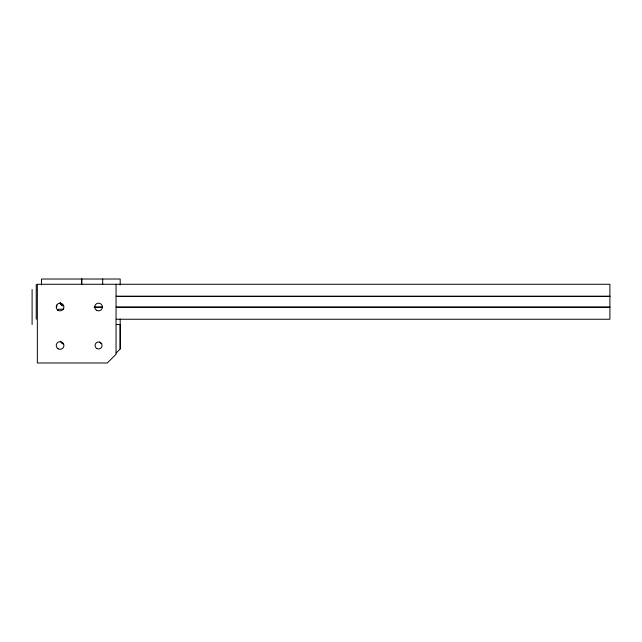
<?xml version="1.0" encoding="UTF-8"?>
<svg xmlns="http://www.w3.org/2000/svg" width="642" height="642" viewBox="0 0 642 642"><rect width="100%" height="100%" fill="white"/><g stroke="black" fill="none" stroke-linecap="round" stroke-linejoin="round"><path stroke-width="0.96" d="M36.233 319.251L36.233 284.27M41.481 285L41.481 279.021L120.182 279.021L120.182 285.024M102.696 284.27L102.696 279.021M116.146 353.02L120.182 348.983L120.182 319.002M57.66 310.487L58.968 309.195L63.735 309.195M116.242 296.163L609.9 296.163M116.242 296.516L609.9 296.516M94.214 307.004L102.222 307.004M116.242 307.004L609.9 307.004M94.214 307.358L102.222 307.358M116.242 307.358L609.9 307.358M116.242 319.251L609.9 319.251L609.9 284.27L37.348 284.27L37.348 362.979L107.31 362.979L116.05 354.232L116.05 284.27M116.266 324.499L120.182 324.499L120.182 348.983M56.785 305.102L56.785 307.004M32.1 289.518L32.1 324.499M63.221 343.96A3.844 3.844 0 0 1 60.5 341.231M101.789 343.614A3.499 3.499 0 0 1 99.662 341.985M63.221 305.48A3.844 3.844 0 0 1 60.5 302.759M63.085 305.985A4.374 4.374 0 0 1 59.995 302.896M81.703 279.021L81.703 284.27L81.703 279.021M58.157 348.815A3.844 3.844 0 0 0 63.935 345.484A3.844 3.844 0 0 0 58.157 342.154A3.844 3.844 0 0 0 58.157 348.815M96.814 348.518A3.499 3.499 0 0 0 102.062 345.484A3.499 3.499 0 0 0 96.814 342.459A3.499 3.499 0 0 0 96.814 348.518M96.637 310.343A3.844 3.844 0 0 0 102.407 307.004A3.844 3.844 0 0 0 96.637 303.674A3.844 3.844 0 0 0 96.637 310.343M58.157 310.343A3.844 3.844 0 0 0 63.935 307.004A3.844 3.844 0 0 0 58.157 303.674A3.844 3.844 0 0 0 58.157 310.343"/></g></svg>
